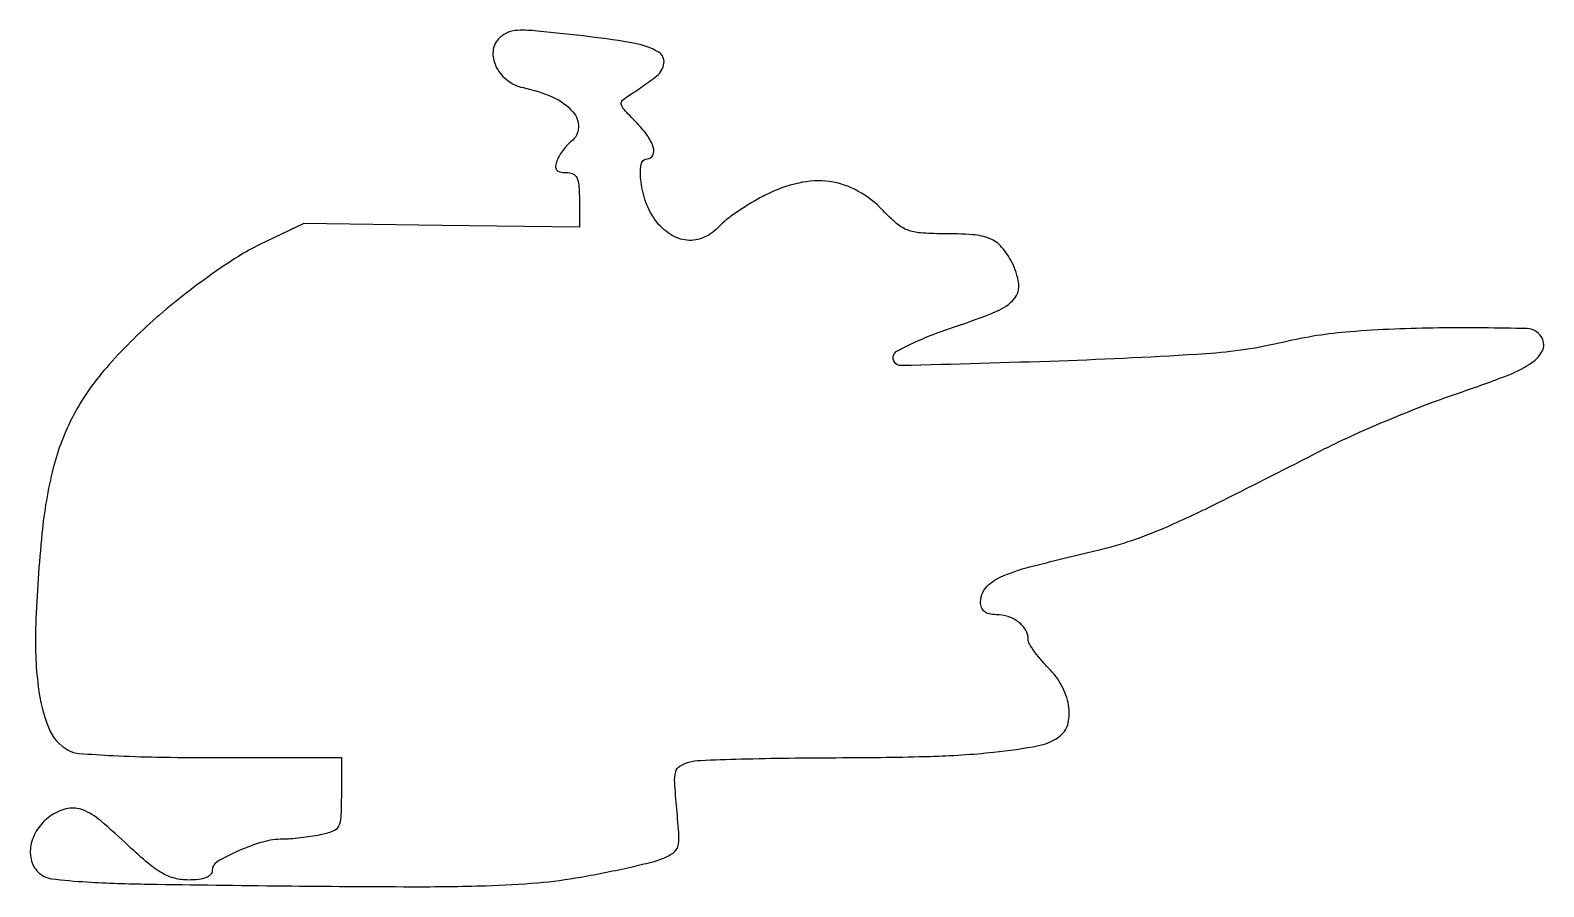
# Model space of a CAD drawing. Extents: x 0 to 223, y 0 to 126.
import ezdxf

# ---------------------------------------------------------------- set-up
doc = ezdxf.new("R2010")
doc.units = 0

msp = doc.modelspace()

# ---------------------------------------------------------------- linework, layer by layer
msp.add_lwpolyline([(68.975423, 124.470386, 0.173648), (68.29008, 122.586205, 0.124787), (68.834223, 120.393988, 0.109127), (70.456942, 118.502177, 0.110994), (72.715991, 117.484287, -0.054133), (77.091294, 116.080751, -0.106044), (80.034419, 113.935444, -0.193901), (80.870647, 111.620002, -0.226395), (79.796769, 109.566097, 0.045612), (79.20478, 109.031051, 0.027295), (78.600502, 108.299104, 0.027178), (78.074198, 107.497928, 0.042002), (77.719414, 106.75, 0.05621), (77.509203, 105.915146, 0.196905), (77.6461, 105.388848, 0.184963), (78.121988, 105.089364, 0.049016), (79.031385, 105, -0.098889), (80.03149, 104.800247, -0.182248), (80.627554, 104.239571, -0.096813), (80.925367, 103.130857, -0.01735), (81, 100.980648), (81, 96.961296), (60.75, 97.230648), (40.5, 97.5), (34, 94.396503, 0.029595), (30.851685, 92.65761, 0.012838), (26.873926, 89.99731, 0.01243), (22.684035, 86.877707, 0.01393), (18.814334, 83.666147, 0.032153), (11.44318, 76.302842, 0.058452), (6.607452, 69.307919, 0.06063), (3.630854, 61.564605, 0.037387), (1.966597, 51.935293, 0.013883), (1.051135, 38.618735, 0.040566), (1.421009, 29.425593, 0.063403), (2.966027, 23.32227, 0.178054), (5.8496, 20.080491, 0.104009), (7.457348, 19.61099, 0.006413), (12.453937, 19.290641, 0.00845), (18.881817, 19.070068, 0.004351), (26.934259, 19), (46, 19), (46, 13.625, -0.010316), (45.929796, 10.222797, -0.11017), (45.575581, 8.895116, -0.184929), (44.744725, 8.159172, -0.040465), (42.875, 7.625, -0.012112), (41.506404, 7.385599, -0.008846), (39.976257, 7.183594, -0.008947), (38.518536, 7.043705, -0.019447), (37.395236, 7, 0.069879), (34.436208, 6.584423, 0.034573), (30.862914, 5.287432, 0.029152), (27.732417, 3.675187, 0.265198), (27, 2.39142, -0.188521), (26.765358, 1.791214, -0.111861), (26.123841, 1.349815, -0.068278), (25.046531, 1.082153, -0.026801), (23.514998, 1, -0.061997), (21.503518, 1.250374, -0.067686), (19.678256, 1.985419, -0.046396), (17.625727, 3.422203, -0.013703), (14.764998, 5.986753, 0.014725), (10.576891, 9.725838, 0.078653), (7.960574, 11.302629, 0.145191), (5.790836, 11.513836, 0.097485), (3.466914, 10.570278, 0.08773), (1.501783, 8.720937, 0.100402), (0.403062, 6.390736, 0.114301), (0.373047, 4.055776, 0.143625), (1.405927, 2.165364, 0.166258), (3.385867, 1.194404, 0.017631), (8.576563, 0.719818, 0.01017), (17.605, 0.398468, 0.001224), (37.522501, 0.143707, 0.001812), (56.291463, 0.017619, 0.008164), (67.258935, 0.162774, 0.013859), (74.856172, 0.598408, 0.022798), (81.236923, 1.436391, 0.005478), (84.981505, 2.145393, 0.006122), (88.572939, 2.912096, 0.005674), (91.614816, 3.636905, 0.03206), (93.202869, 4.144482, 0.053988), (94.779372, 4.967896, 0.176619), (95.463315, 5.902087, 0.086566), (95.634708, 7.459224, 0.00751), (95.322342, 11.451033, -0.007109), (95.013496, 15.35762, -0.080175), (95.16095, 16.899673, -0.189797), (95.780201, 17.74815, -0.076068), (97.119474, 18.335581, -0.055794), (98.799437, 18.589539, -0.002438), (104.734699, 18.789551, -0.004113), (111.788748, 18.934778, -0.002921), (119.700779, 18.986345, 0.007098), (132.572976, 19.17778, 0.018023), (141.900409, 19.785932, 0.021758), (148.530801, 20.751827, 0.122944), (151.75, 22.239248, 0.171226), (152.88134, 24.067451, 0.097733), (152.934246, 26.694184, 0.081386), (151.919715, 29.588701, 0.071588), (150, 32.153846, -0.018773), (148.851391, 33.392102, -0.023168), (147.88125, 34.631875, -0.022447), (147.17609, 35.725335, -0.132743), (147, 36.376923, 0.133497), (146.631706, 37.73175, 0.0961), (145.590266, 38.913282, 0.085777), (144.059674, 39.721029, 0.078776), (142.3, 40, -0.053652), (141.267034, 40.111162, -0.118098), (140.556249, 40.454082, -0.137485), (140.143447, 41.041053, -0.085121), (140, 41.877555, -0.179119), (140.766729, 43.94917, -0.111492), (142.868977, 45.513644, -0.041774), (147.236528, 47.030197, -0.005205), (157, 49.42256, 0.025283), (162.381952, 50.972739, 0.021835), (167.855909, 53.125286, 0.011756), (175.536533, 56.758409, 0.001992), (190, 64.093171, -0.012019), (194.393, 66.211318, -0.006899), (199.78292, 68.563201, -0.006889), (205.268, 70.778652, -0.011401), (209.963132, 72.478105, 0.009396), (217.098367, 75.028477, 0.049224), (220.828228, 76.878485, 0.117459), (222.503683, 78.578441, 0.231692), (222.668129, 80.422459, 0.304018), (220.360569, 82.049417, 0.008263), (207.385541, 82.144234, 0.016869), (194.327985, 81.583021, 0.039016), (184.636668, 80.071875, -0.042079), (173.148771, 78.352487, -0.007599), (151.559658, 77.288165, -0.002339), (128.320067, 76.605108, -0.518421), (127.198537, 78.114744, -0.19347), (127.766565, 78.789379, -0.01311), (130.057888, 79.931869, -0.017271), (132.95018, 81.160788, -0.012006), (136.293036, 82.355448, 0.017388), (142.354286, 84.595449, 0.116226), (144.952203, 86.450829, 0.219841), (145.606215, 88.671554, 0.082904), (144.58851, 91.82884, 0.058943), (143.09081, 94.041685, 0.118333), (141.386967, 95.264452, 0.079962), (138.868874, 95.846933, 0.016935), (134.35106, 96, -0.018473), (131.13775, 96.11876, -0.074974), (129.233926, 96.551597, -0.083913), (127.651767, 97.501396, -0.02665), (125.653809, 99.405592, 0.077196), (121.957608, 102.277639, 0.093857), (117.800734, 103.652061, 0.088821), (113.248174, 103.446965, 0.061856), (108.397249, 101.699548, 0.016284), (106.382624, 100.594049, 0.014828), (104.378977, 99.326413, 0.015029), (102.655943, 98.086408, 0.045558), (101.595012, 97.108086, -0.102519), (99.355127, 95.469321, -0.130122), (96.837859, 95.041036, -0.123893), (94.346234, 95.913435, -0.087934), (92.188058, 97.959507, -0.07295), (90.829468, 100.5005, -0.053724), (90.075901, 103.606589, -0.064118), (90.069199, 106.179217, -0.377928), (91, 107, 0.299252), (91.802612, 107.527616, 0.180966), (91.86122, 108.706906, 0.080855), (90.94893, 110.503948, 0.037858), (89.25, 112.493387, -0.009684), (87.575359, 114.244391, -0.130919), (87.167337, 115.02169, -0.271446), (87.361889, 115.635185, -0.048418), (88.368565, 116.379751, 0.011999), (89.236319, 116.928717, 0.005906), (90.314348, 117.666039, 0.005857), (91.416232, 118.458355, 0.008494), (92.368565, 119.185487, 0.193378), (93.443222, 121.063874, 0.303721), (92.659945, 122.676689, 0.087353), (89.189062, 123.962143, 0.016627), (82.5, 124.95379, 0.002683), (74.806425, 125.792313, 0.034745), (71.925252, 125.889545, 0.102516), (70.282665, 125.487497, 0.108854)], format="xyb", close=True)

doc.saveas('drawing.dxf')
